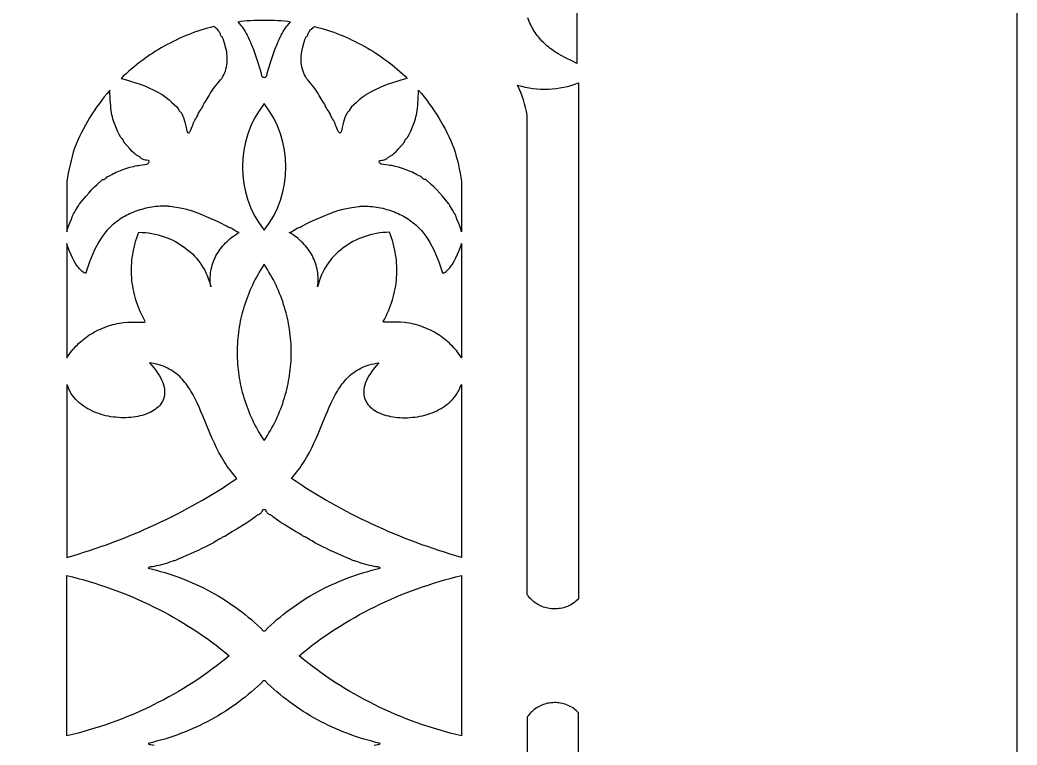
# Model space of a CAD drawing. Extents: x -580 to 993, y -400 to 388.
# Drawn here: x 421.4 to 580, y 117.4 to 232.7 of the extents above; entities that cross this region are included whole.
import ezdxf

# ---------------------------------------------------------------- set-up
doc = ezdxf.new("R2010")
doc.units = 0
doc.layers.add('LAYER_1', color=18, linetype='CONTINUOUS')

msp = doc.modelspace()

# ---------------------------------------------------------------- linework, layer by layer
at = {"layer": 'LAYER_1'}
for points in [[(-580, -387.5), (580, -387.5), (580, 387.5), (-580, 387.5)], [(437.5, 223.37), (437.7, 223.3), (437.94, 223.23), (438.5, 223.07), (439.17, 222.89), (439.85, 222.68), (440.55, 222.44), (441.25, 222.17), (441.93, 221.88), (442.59, 221.57), (443.23, 221.25), (443.82, 220.92), (444.01, 220.8), (444.22, 220.66), (444.66, 220.33), (445.13, 219.95), (445.59, 219.55), (446.01, 219.17), (446.35, 218.82), (446.48, 218.68), (446.57, 218.55), (446.64, 218.45), (446.65, 218.42), (446.66, 218.38), (446.67, 218.31), (446.71, 218.23), (446.77, 218.15), (446.85, 218.1), (446.91, 218.05), (446.98, 217.97), (447.06, 217.88), (447.13, 217.77), (447.2, 217.64), (447.27, 217.49), (447.41, 217.17), (447.54, 216.79), (447.66, 216.39), (447.75, 215.97), (447.83, 215.54), (447.88, 215.28), (447.95, 215.04), (447.99, 214.94), (448.03, 214.85), (448.07, 214.78), (448.11, 214.74), (448.17, 214.7), (448.22, 214.68), (448.27, 214.69), (448.32, 214.72), (448.37, 214.79), (448.43, 214.88), (448.58, 215.17), (448.8, 215.7), (448.89, 215.94), (448.95, 216.12), (449.01, 216.29), (449.11, 216.5), (449.24, 216.73), (449.37, 216.95), (449.5, 217.15), (449.6, 217.33), (449.68, 217.48), (449.69, 217.54), (449.7, 217.58), (449.71, 217.63), (449.73, 217.69), (449.82, 217.86), (449.95, 218.08), (450.12, 218.31), (450.28, 218.54), (450.41, 218.75), (450.5, 218.91), (450.52, 218.97), (450.53, 219.01), (450.54, 219.05), (450.57, 219.11), (450.67, 219.3), (450.83, 219.55), (451.01, 219.83), (451.2, 220.12), (451.36, 220.36), (451.46, 220.54), (451.49, 220.6), (451.5, 220.64), (451.51, 220.69), (451.55, 220.76), (451.67, 220.98), (451.86, 221.28), (452.1, 221.61), (452.36, 221.97), (452.63, 222.31), (452.89, 222.63), (453.13, 222.9), (453.32, 223.13), (453.51, 223.37), (453.67, 223.64), (453.83, 223.92), (453.96, 224.22), (454.08, 224.53), (454.17, 224.85), (454.25, 225.19), (454.32, 225.53), (454.36, 225.87), (454.39, 226.22), (454.39, 226.57), (454.38, 226.93), (454.34, 227.28), (454.29, 227.63), (454.21, 227.98), (453.95, 228.96), (453.85, 229.3), (453.77, 229.56), (453.69, 229.75), (453.62, 229.88), (453.56, 229.97), (453.48, 230.01), (453.45, 230.03), (453.41, 230.06), (453.35, 230.14), (453.31, 230.25), (453.3, 230.36), (453.29, 230.43), (453.25, 230.51), (453.2, 230.61), (453.14, 230.72), (453.06, 230.83), (452.97, 230.95), (452.86, 231.07), (452.76, 231.18), (452.46, 231.47), (452.35, 231.56), (452.25, 231.62), (451.73, 231.48), (451.22, 231.34), (450.7, 231.19), (450.2, 231.03), (449.69, 230.86), (449.19, 230.69), (448.69, 230.5), (448.19, 230.31), (447.7, 230.11), (447.21, 229.9), (446.72, 229.69), (446.24, 229.46), (445.76, 229.23), (445.29, 228.99), (444.81, 228.74), (444.35, 228.49), (443.88, 228.22), (443.43, 227.95), (442.97, 227.67), (442.52, 227.39), (442.08, 227.09), (441.63, 226.79), (441.2, 226.48), (440.77, 226.17), (440.34, 225.84), (439.92, 225.51), (439.5, 225.17), (439.09, 224.83), (438.68, 224.47), (438.28, 224.11), (437.89, 223.75)], [(460.25, 232.59), (459.69, 232.59), (459.14, 232.58), (458.6, 232.56), (458.07, 232.53), (457.56, 232.49), (457.05, 232.45), (456.55, 232.39), (456.05, 232.33), (456.16, 232.23), (456.29, 232.1), (456.56, 231.78), (456.74, 231.55), (456.91, 231.32), (457.08, 231.07), (457.25, 230.8), (457.41, 230.52), (457.57, 230.22), (457.73, 229.91), (457.89, 229.57), (458.05, 229.21), (458.21, 228.82), (458.54, 227.96), (458.89, 226.99), (459.26, 225.87), (459.8, 224.21), (459.8, 224), (459.81, 223.9), (459.85, 223.8), (459.9, 223.7), (459.96, 223.62), (459.99, 223.59), (460.04, 223.57), (460.12, 223.55), (460.25, 223.53), (460.39, 223.55), (460.47, 223.57), (460.52, 223.59), (460.54, 223.62), (460.61, 223.7), (460.66, 223.8), (460.7, 223.9), (460.71, 224), (460.71, 224.21), (461.25, 225.87), (461.62, 226.99), (461.96, 227.96), (462.3, 228.82), (462.46, 229.21), (462.62, 229.57), (462.78, 229.91), (462.94, 230.22), (463.1, 230.52), (463.26, 230.8), (463.43, 231.07), (463.6, 231.32), (463.77, 231.55), (463.95, 231.78), (464.22, 232.1), (464.35, 232.23), (464.46, 232.33), (463.96, 232.39), (463.46, 232.45), (462.95, 232.49), (462.44, 232.53), (461.91, 232.56), (461.37, 232.58), (460.82, 232.59)], [(483.01, 223.37), (482.81, 223.3), (482.57, 223.23), (482.01, 223.07), (481.34, 222.89), (480.65, 222.68), (479.96, 222.44), (479.26, 222.17), (478.58, 221.88), (477.91, 221.57), (477.28, 221.25), (476.68, 220.92), (476.5, 220.8), (476.29, 220.66), (475.85, 220.33), (475.38, 219.95), (474.92, 219.55), (474.5, 219.17), (474.16, 218.82), (474.03, 218.68), (473.93, 218.55), (473.87, 218.45), (473.86, 218.42), (473.85, 218.38), (473.84, 218.31), (473.8, 218.23), (473.74, 218.15), (473.66, 218.1), (473.6, 218.05), (473.52, 217.97), (473.45, 217.88), (473.38, 217.77), (473.31, 217.64), (473.24, 217.49), (473.1, 217.17), (472.97, 216.79), (472.85, 216.39), (472.76, 215.97), (472.68, 215.54), (472.63, 215.28), (472.56, 215.04), (472.52, 214.94), (472.48, 214.85), (472.44, 214.78), (472.4, 214.74), (472.34, 214.7), (472.29, 214.68), (472.24, 214.69), (472.19, 214.72), (472.13, 214.79), (472.08, 214.88), (471.93, 215.17), (471.71, 215.7), (471.62, 215.94), (471.56, 216.12), (471.5, 216.29), (471.39, 216.5), (471.27, 216.73), (471.13, 216.95), (471.01, 217.15), (470.9, 217.33), (470.83, 217.48), (470.81, 217.54), (470.81, 217.58), (470.8, 217.63), (470.78, 217.69), (470.69, 217.86), (470.55, 218.08), (470.39, 218.31), (470.23, 218.54), (470.1, 218.75), (470.01, 218.91), (469.99, 218.97), (469.98, 219.01), (469.97, 219.05), (469.94, 219.11), (469.84, 219.3), (469.68, 219.55), (469.49, 219.83), (469.31, 220.12), (469.15, 220.36), (469.05, 220.54), (469.02, 220.6), (469.01, 220.64), (469, 220.69), (468.96, 220.76), (468.84, 220.98), (468.65, 221.28), (468.41, 221.61), (468.15, 221.97), (467.88, 222.31), (467.62, 222.63), (467.38, 222.9), (467.18, 223.13), (467, 223.37), (466.83, 223.64), (466.68, 223.92), (466.55, 224.22), (466.43, 224.53), (466.33, 224.85), (466.25, 225.19), (466.19, 225.53), (466.15, 225.87), (466.12, 226.22), (466.12, 226.57), (466.13, 226.93), (466.17, 227.28), (466.22, 227.63), (466.3, 227.98), (466.55, 228.96), (466.65, 229.3), (466.74, 229.56), (466.82, 229.75), (466.89, 229.88), (466.95, 229.97), (467.02, 230.01), (467.06, 230.03), (467.1, 230.06), (467.16, 230.14), (467.2, 230.25), (467.21, 230.36), (467.22, 230.43), (467.25, 230.51), (467.3, 230.61), (467.37, 230.72), (467.45, 230.83), (467.54, 230.95), (467.64, 231.07), (467.75, 231.18), (468.05, 231.47), (468.16, 231.56), (468.26, 231.62), (468.78, 231.48), (469.29, 231.34), (469.8, 231.19), (470.31, 231.03), (470.82, 230.86), (471.32, 230.69), (471.82, 230.5), (472.32, 230.31), (472.81, 230.11), (473.3, 229.9), (473.79, 229.69), (474.27, 229.46), (474.75, 229.23), (475.22, 228.99), (475.69, 228.74), (476.16, 228.49), (476.62, 228.22), (477.08, 227.95), (477.54, 227.67), (477.99, 227.39), (478.43, 227.09), (478.87, 226.79), (479.31, 226.48), (479.74, 226.17), (480.17, 225.84), (480.59, 225.51), (481.01, 225.17), (481.42, 224.83), (481.82, 224.47), (482.23, 224.11), (482.62, 223.75)], [(510.25, 140.65), (510.07, 140.45), (509.88, 140.28), (509.68, 140.11), (509.48, 139.96), (509.27, 139.81), (509.05, 139.68), (508.82, 139.56), (508.6, 139.46), (508.36, 139.36), (508.12, 139.28), (507.88, 139.21), (507.64, 139.15), (507.39, 139.1), (507.14, 139.06), (506.89, 139.03), (506.64, 139.02), (506.39, 139.02), (506.14, 139.03), (505.89, 139.05), (505.64, 139.08), (505.39, 139.12), (505.15, 139.18), (504.9, 139.24), (504.67, 139.32), (504.43, 139.41), (504.2, 139.5), (503.98, 139.61), (503.76, 139.74), (503.55, 139.87), (503.35, 140.01), (503.15, 140.16), (502.96, 140.33), (502.8, 140.47), (502.66, 140.61), (502.52, 140.75), (502.4, 140.89), (502.22, 141.12), (502.15, 141.23), (502.1, 141.32), (502.1, 217.51), (501.98, 218.12), (501.84, 218.73), (501.68, 219.34), (501.5, 219.94), (501.3, 220.53), (501.07, 221.12), (500.83, 221.7), (500.57, 222.28), (501.17, 222.11), (501.77, 221.97), (502.38, 221.86), (502.99, 221.77), (503.6, 221.7), (504.21, 221.66), (504.83, 221.65), (505.45, 221.66), (506.06, 221.69), (506.67, 221.75), (507.28, 221.84), (507.89, 221.95), (508.49, 222.09), (509.09, 222.26), (509.67, 222.44), (510.25, 222.66)], [(428.86, 198.95), (428.99, 199.41), (429.15, 199.88), (429.35, 200.4), (429.59, 200.99), (429.73, 201.33), (429.77, 201.45), (429.78, 201.52), (429.82, 201.61), (429.93, 201.81), (430.08, 202.06), (430.27, 202.37), (430.61, 202.92), (430.71, 203.11), (430.75, 203.19), (430.76, 203.23), (430.78, 203.28), (430.83, 203.35), (430.92, 203.47), (431.92, 204.66), (432.34, 205.13), (432.81, 205.64), (433.28, 206.11), (433.69, 206.49), (434.56, 207.27), (434.71, 207.27), (434.79, 207.28), (434.87, 207.33), (434.96, 207.4), (435.05, 207.48), (435.15, 207.58), (435.3, 207.69), (435.47, 207.8), (435.65, 207.89), (436.01, 208.07), (436.28, 208.22), (436.46, 208.32), (436.66, 208.43), (436.88, 208.53), (437.13, 208.64), (437.68, 208.85), (438.27, 209.05), (438.87, 209.23), (439.47, 209.38), (439.75, 209.45), (440.02, 209.5), (440.27, 209.54), (440.5, 209.57), (440.9, 209.61), (441.26, 209.67), (441.54, 209.72), (441.64, 209.75), (441.71, 209.78), (441.81, 209.84), (441.88, 209.92), (441.92, 210.01), (441.95, 210.1), (441.95, 210.18), (441.94, 210.22), (441.92, 210.25), (441.9, 210.28), (441.86, 210.3), (441.83, 210.31), (441.78, 210.32), (441.56, 210.34), (441.36, 210.37), (441.19, 210.41), (441.03, 210.45), (440.89, 210.51), (440.78, 210.57), (440.69, 210.64), (440.62, 210.72), (440.52, 210.82), (440.4, 210.92), (440.26, 211), (440.13, 211.05), (440.04, 211.09), (439.93, 211.16), (439.79, 211.27), (439.63, 211.4), (439.28, 211.74), (438.9, 212.14), (437.98, 213.15), (437.88, 213.46), (437.84, 213.58), (437.78, 213.68), (437.71, 213.74), (437.68, 213.76), (437.66, 213.77), (437.63, 213.77), (437.61, 213.79), (437.55, 213.85), (437.47, 213.95), (437.39, 214.09), (437.19, 214.45), (436.98, 214.89), (436.76, 215.39), (436.54, 215.93), (436.35, 216.45), (436.2, 216.95), (436.12, 217.26), (436.04, 217.58), (435.98, 217.91), (435.92, 218.27), (435.88, 218.64), (435.84, 219.03), (435.8, 219.45), (435.78, 219.89), (435.7, 221.47), (435.26, 220.95), (434.82, 220.42), (434.41, 219.89), (434, 219.34), (433.6, 218.79), (433.22, 218.23), (432.85, 217.67), (432.49, 217.1), (432.15, 216.52), (431.81, 215.93), (431.49, 215.34), (431.19, 214.74), (430.89, 214.14), (430.61, 213.53), (430.34, 212.91), (430.08, 212.29), (429.88, 211.63), (429.7, 210.96), (429.53, 210.3), (429.37, 209.64), (429.22, 208.97), (429.09, 208.3), (428.97, 207.64), (428.86, 206.96)], [(491.65, 198.95), (491.52, 199.41), (491.36, 199.88), (491.16, 200.4), (490.91, 200.99), (490.78, 201.33), (490.74, 201.45), (490.73, 201.52), (490.69, 201.61), (490.58, 201.81), (490.43, 202.06), (490.24, 202.37), (489.9, 202.92), (489.8, 203.11), (489.76, 203.19), (489.75, 203.23), (489.73, 203.28), (489.68, 203.35), (489.59, 203.47), (488.59, 204.66), (488.17, 205.13), (487.69, 205.64), (487.23, 206.11), (486.82, 206.49), (485.95, 207.27), (485.8, 207.27), (485.72, 207.28), (485.64, 207.33), (485.54, 207.4), (485.46, 207.48), (485.36, 207.58), (485.21, 207.69), (485.04, 207.8), (484.86, 207.89), (484.5, 208.07), (484.22, 208.22), (484.05, 208.32), (483.85, 208.43), (483.62, 208.53), (483.38, 208.64), (482.83, 208.85), (482.24, 209.05), (481.64, 209.23), (481.04, 209.38), (480.76, 209.45), (480.49, 209.5), (480.24, 209.54), (480.01, 209.57), (479.61, 209.61), (479.25, 209.67), (478.97, 209.72), (478.86, 209.75), (478.8, 209.78), (478.7, 209.84), (478.63, 209.92), (478.58, 210.01), (478.56, 210.1), (478.56, 210.18), (478.57, 210.22), (478.59, 210.25), (478.61, 210.28), (478.64, 210.3), (478.68, 210.31), (478.73, 210.32), (478.95, 210.34), (479.14, 210.37), (479.32, 210.41), (479.48, 210.45), (479.62, 210.51), (479.73, 210.57), (479.82, 210.64), (479.89, 210.72), (479.99, 210.82), (480.11, 210.92), (480.25, 211), (480.38, 211.05), (480.47, 211.09), (480.58, 211.16), (480.72, 211.27), (480.87, 211.4), (481.23, 211.74), (481.61, 212.14), (482.53, 213.15), (482.62, 213.46), (482.67, 213.58), (482.73, 213.68), (482.79, 213.74), (482.82, 213.76), (482.85, 213.77), (482.88, 213.77), (482.9, 213.79), (482.96, 213.85), (483.04, 213.95), (483.12, 214.09), (483.32, 214.45), (483.53, 214.89), (483.75, 215.39), (483.96, 215.93), (484.16, 216.45), (484.31, 216.95), (484.39, 217.26), (484.46, 217.58), (484.53, 217.91), (484.58, 218.27), (484.63, 218.64), (484.67, 219.03), (484.71, 219.45), (484.73, 219.89), (484.81, 221.47), (485.25, 220.95), (485.68, 220.42), (486.1, 219.89), (486.51, 219.34), (486.9, 218.79), (487.29, 218.23), (487.66, 217.67), (488.02, 217.1), (488.36, 216.52), (488.69, 215.93), (489.02, 215.34), (489.32, 214.74), (489.62, 214.14), (489.9, 213.53), (490.17, 212.91), (490.43, 212.29), (490.63, 211.63), (490.81, 210.96), (490.98, 210.3), (491.14, 209.64), (491.29, 208.97), (491.42, 208.3), (491.54, 207.64), (491.65, 206.96)], [(428.86, 178.92), (429.04, 179.21), (429.23, 179.49), (429.43, 179.76), (429.64, 180.03), (429.85, 180.29), (430.08, 180.54), (430.31, 180.79), (430.54, 181.03), (430.79, 181.26), (431.04, 181.49), (431.3, 181.71), (431.56, 181.92), (431.83, 182.13), (432.11, 182.33), (432.39, 182.52), (432.68, 182.71), (432.98, 182.88), (433.28, 183.05), (433.58, 183.22), (433.89, 183.37), (434.21, 183.52), (434.53, 183.65), (434.85, 183.78), (435.18, 183.91), (435.51, 184.02), (435.84, 184.13), (436.18, 184.22), (436.52, 184.31), (436.87, 184.39), (437.22, 184.46), (437.57, 184.52), (437.93, 184.58), (438.58, 184.6), (439.34, 184.62), (441.28, 184.63), (441.32, 184.72), (441.09, 185.13), (440.88, 185.55), (440.67, 185.98), (440.48, 186.4), (440.31, 186.83), (440.14, 187.27), (439.99, 187.7), (439.85, 188.14), (439.72, 188.58), (439.61, 189.03), (439.51, 189.47), (439.42, 189.92), (439.34, 190.37), (439.28, 190.82), (439.23, 191.27), (439.19, 191.73), (439.16, 192.18), (439.15, 192.63), (439.15, 193.09), (439.16, 193.54), (439.19, 194), (439.23, 194.45), (439.28, 194.9), (439.35, 195.35), (439.42, 195.81), (439.51, 196.26), (439.62, 196.7), (439.73, 197.15), (439.86, 197.6), (440, 198.04), (440.16, 198.48), (440.33, 198.92), (440.85, 198.89), (441.37, 198.85), (441.88, 198.79), (442.39, 198.71), (442.89, 198.61), (443.38, 198.49), (443.86, 198.35), (444.33, 198.2), (444.8, 198.03), (445.25, 197.84), (445.7, 197.63), (446.13, 197.41), (446.56, 197.17), (446.97, 196.92), (447.37, 196.65), (447.75, 196.37), (448.12, 196.08), (448.48, 195.77), (448.83, 195.45), (449.16, 195.11), (449.47, 194.76), (449.77, 194.4), (450.05, 194.03), (450.31, 193.65), (450.56, 193.25), (450.79, 192.85), (451, 192.43), (451.19, 192.01), (451.36, 191.57), (451.51, 191.13), (451.64, 190.68), (451.75, 190.22), (451.71, 190.54), (451.68, 190.86), (451.67, 191.18), (451.66, 191.5), (451.67, 191.81), (451.7, 192.13), (451.73, 192.44), (451.78, 192.75), (451.84, 193.06), (451.91, 193.37), (452, 193.67), (452.09, 193.97), (452.2, 194.27), (452.32, 194.56), (452.45, 194.85), (452.59, 195.13), (452.74, 195.41), (452.91, 195.69), (453.08, 195.95), (453.27, 196.22), (453.46, 196.48), (453.67, 196.73), (453.88, 196.97), (454.11, 197.21), (454.35, 197.45), (454.59, 197.67), (454.85, 197.89), (455.11, 198.1), (455.39, 198.3), (455.67, 198.49), (455.96, 198.68), (456.27, 198.86), (456.18, 198.87), (456.09, 198.9), (455.91, 198.97), (455.74, 199.07), (455.57, 199.18), (455.31, 199.34), (455.09, 199.48), (454.91, 199.58), (454.85, 199.6), (454.81, 199.61), (454.7, 199.64), (454.51, 199.73), (454.25, 199.86), (453.96, 200.02), (453.56, 200.23), (453.04, 200.49), (452.44, 200.77), (451.84, 201.03), (449.84, 201.89), (449.13, 202.16), (448.83, 202.26), (448.54, 202.35), (448.25, 202.43), (447.93, 202.5), (447.14, 202.67), (446.3, 202.82), (445.91, 202.88), (445.62, 202.92), (445.21, 202.98), (445.07, 203.01), (445, 203.04), (444.97, 203.05), (444.88, 203.05), (444.6, 203.06), (444.19, 203.05), (443.71, 203.03), (443.38, 203.01), (443.04, 202.98), (442.71, 202.94), (442.38, 202.89), (442.05, 202.84), (441.73, 202.78), (441.41, 202.71), (441.09, 202.63), (440.78, 202.54), (440.46, 202.45), (440.16, 202.35), (439.85, 202.24), (439.55, 202.13), (439.26, 202.01), (438.96, 201.88), (438.68, 201.74), (438.39, 201.6), (438.12, 201.45), (437.84, 201.29), (437.58, 201.13), (437.31, 200.96), (437.06, 200.79), (436.81, 200.6), (436.56, 200.42), (436.32, 200.22), (436.09, 200.02), (435.87, 199.81), (435.65, 199.6), (435.44, 199.38), (435.23, 199.16), (435.04, 198.93), (434.85, 198.69), (434.54, 198.27), (434.22, 197.79), (433.9, 197.26), (433.59, 196.69), (433.29, 196.09), (433, 195.47), (432.73, 194.84), (432.48, 194.22), (431.96, 192.63), (431.94, 192.57), (431.92, 192.51), (431.89, 192.47), (431.86, 192.44), (431.81, 192.42), (431.76, 192.42), (431.69, 192.43), (431.63, 192.46), (431.55, 192.49), (431.47, 192.54), (431.29, 192.67), (431.1, 192.85), (430.89, 193.07), (430.75, 193.23), (430.61, 193.42), (430.46, 193.62), (430.32, 193.84), (430.03, 194.33), (429.75, 194.86), (429.49, 195.42), (429.24, 195.99), (429.03, 196.56), (428.94, 196.84), (428.86, 197.11)], [(491.65, 178.92), (491.47, 179.21), (491.28, 179.49), (491.08, 179.76), (490.87, 180.03), (490.65, 180.29), (490.43, 180.54), (490.2, 180.79), (489.96, 181.03), (489.72, 181.26), (489.47, 181.49), (489.21, 181.71), (488.95, 181.92), (488.67, 182.13), (488.4, 182.33), (488.11, 182.52), (487.83, 182.71), (487.53, 182.88), (487.23, 183.05), (486.93, 183.22), (486.62, 183.37), (486.3, 183.52), (485.98, 183.65), (485.66, 183.78), (485.33, 183.91), (485, 184.02), (484.67, 184.13), (484.33, 184.22), (483.98, 184.31), (483.64, 184.39), (483.29, 184.46), (482.94, 184.52), (482.58, 184.58), (481.92, 184.6), (481.17, 184.62), (479.23, 184.63), (479.19, 184.72), (479.42, 185.13), (479.63, 185.55), (479.83, 185.98), (480.02, 186.4), (480.2, 186.83), (480.37, 187.27), (480.52, 187.7), (480.66, 188.14), (480.79, 188.58), (480.9, 189.03), (481, 189.47), (481.09, 189.92), (481.17, 190.37), (481.23, 190.82), (481.28, 191.27), (481.32, 191.73), (481.34, 192.18), (481.36, 192.63), (481.36, 193.09), (481.34, 193.54), (481.32, 194), (481.28, 194.45), (481.23, 194.9), (481.16, 195.35), (481.09, 195.81), (481, 196.26), (480.89, 196.7), (480.78, 197.15), (480.65, 197.6), (480.51, 198.04), (480.35, 198.48), (480.18, 198.92), (479.66, 198.89), (479.14, 198.85), (478.63, 198.79), (478.12, 198.71), (477.62, 198.61), (477.13, 198.49), (476.65, 198.35), (476.18, 198.2), (475.71, 198.03), (475.25, 197.84), (474.81, 197.63), (474.38, 197.41), (473.95, 197.17), (473.54, 196.92), (473.14, 196.65), (472.76, 196.37), (472.38, 196.08), (472.03, 195.77), (471.68, 195.45), (471.35, 195.11), (471.04, 194.76), (470.74, 194.4), (470.46, 194.03), (470.2, 193.65), (469.95, 193.25), (469.72, 192.85), (469.51, 192.43), (469.32, 192.01), (469.15, 191.57), (469, 191.13), (468.87, 190.68), (468.76, 190.22), (468.8, 190.54), (468.83, 190.86), (468.84, 191.18), (468.84, 191.5), (468.83, 191.81), (468.81, 192.13), (468.78, 192.44), (468.73, 192.75), (468.67, 193.06), (468.6, 193.37), (468.51, 193.67), (468.42, 193.97), (468.31, 194.27), (468.19, 194.56), (468.06, 194.85), (467.92, 195.13), (467.76, 195.41), (467.6, 195.69), (467.43, 195.95), (467.24, 196.22), (467.05, 196.48), (466.84, 196.73), (466.62, 196.97), (466.4, 197.21), (466.16, 197.45), (465.92, 197.67), (465.66, 197.89), (465.4, 198.1), (465.12, 198.3), (464.84, 198.49), (464.54, 198.68), (464.24, 198.86), (464.33, 198.87), (464.42, 198.9), (464.6, 198.97), (464.77, 199.07), (464.94, 199.18), (465.19, 199.34), (465.42, 199.48), (465.6, 199.58), (465.66, 199.6), (465.7, 199.61), (465.8, 199.64), (466, 199.73), (466.26, 199.86), (466.55, 200.02), (466.94, 200.23), (467.47, 200.49), (468.07, 200.77), (468.66, 201.03), (470.67, 201.89), (471.38, 202.16), (471.68, 202.26), (471.96, 202.35), (472.26, 202.43), (472.57, 202.5), (473.37, 202.67), (474.21, 202.82), (474.6, 202.88), (474.89, 202.92), (475.3, 202.98), (475.44, 203.01), (475.5, 203.04), (475.54, 203.05), (475.63, 203.05), (475.91, 203.06), (476.31, 203.05), (476.8, 203.03), (477.13, 203.01), (477.47, 202.98), (477.8, 202.94), (478.13, 202.89), (478.45, 202.84), (478.78, 202.78), (479.1, 202.71), (479.42, 202.63), (479.73, 202.54), (480.04, 202.45), (480.35, 202.35), (480.66, 202.24), (480.96, 202.13), (481.25, 202.01), (481.54, 201.88), (481.83, 201.74), (482.11, 201.6), (482.39, 201.45), (482.67, 201.29), (482.93, 201.13), (483.19, 200.96), (483.45, 200.79), (483.7, 200.6), (483.95, 200.42), (484.18, 200.22), (484.42, 200.02), (484.64, 199.81), (484.86, 199.6), (485.07, 199.38), (485.27, 199.16), (485.47, 198.93), (485.66, 198.69), (485.97, 198.27), (486.29, 197.79), (486.6, 197.26), (486.92, 196.69), (487.22, 196.09), (487.51, 195.47), (487.78, 194.84), (488.03, 194.22), (488.55, 192.63), (488.56, 192.57), (488.58, 192.51), (488.61, 192.47), (488.65, 192.44), (488.7, 192.42), (488.75, 192.42), (488.81, 192.43), (488.88, 192.46), (488.96, 192.49), (489.04, 192.54), (489.21, 192.67), (489.41, 192.85), (489.62, 193.07), (489.76, 193.23), (489.9, 193.42), (490.05, 193.62), (490.19, 193.84), (490.48, 194.33), (490.76, 194.86), (491.02, 195.42), (491.26, 195.99), (491.48, 196.56), (491.57, 196.84), (491.65, 197.11)], [(460.25, 165.77), (460.52, 166.17), (460.78, 166.58), (461.02, 166.99), (461.26, 167.41), (461.49, 167.83), (461.72, 168.25), (461.93, 168.67), (462.14, 169.1), (462.34, 169.52), (462.53, 169.95), (462.71, 170.39), (462.88, 170.82), (463.04, 171.26), (463.2, 171.7), (463.35, 172.14), (463.48, 172.58), (463.61, 173.02), (463.74, 173.46), (463.85, 173.91), (463.96, 174.36), (464.05, 174.81), (464.14, 175.26), (464.22, 175.71), (464.29, 176.16), (464.35, 176.61), (464.41, 177.06), (464.46, 177.52), (464.49, 177.97), (464.52, 178.42), (464.54, 178.88), (464.56, 179.33), (464.56, 179.79), (464.56, 180.24), (464.54, 180.7), (464.52, 181.15), (464.49, 181.61), (464.46, 182.06), (464.41, 182.51), (464.35, 182.96), (464.29, 183.42), (464.22, 183.87), (464.14, 184.32), (464.05, 184.77), (463.96, 185.22), (463.85, 185.66), (463.74, 186.11), (463.61, 186.55), (463.48, 187), (463.35, 187.44), (463.2, 187.88), (463.04, 188.32), (462.88, 188.75), (462.71, 189.19), (462.53, 189.62), (462.34, 190.05), (462.14, 190.48), (461.93, 190.9), (461.72, 191.33), (461.49, 191.75), (461.26, 192.16), (461.02, 192.58), (460.78, 192.99), (460.52, 193.4), (460.25, 193.81), (459.99, 193.4), (459.73, 192.99), (459.48, 192.58), (459.24, 192.16), (459.01, 191.75), (458.79, 191.33), (458.58, 190.9), (458.37, 190.48), (458.17, 190.05), (457.98, 189.62), (457.8, 189.19), (457.63, 188.75), (457.47, 188.32), (457.31, 187.88), (457.16, 187.44), (457.02, 187), (456.89, 186.55), (456.77, 186.11), (456.66, 185.66), (456.55, 185.22), (456.46, 184.77), (456.37, 184.32), (456.29, 183.87), (456.22, 183.42), (456.15, 182.96), (456.1, 182.51), (456.05, 182.06), (456.01, 181.61), (455.99, 181.15), (455.96, 180.7), (455.95, 180.24), (455.95, 179.79), (455.95, 179.33), (455.96, 178.88), (455.99, 178.42), (456.01, 177.97), (456.05, 177.52), (456.1, 177.06), (456.15, 176.61), (456.22, 176.16), (456.29, 175.71), (456.37, 175.26), (456.46, 174.81), (456.55, 174.36), (456.66, 173.91), (456.77, 173.46), (456.89, 173.02), (457.02, 172.58), (457.16, 172.14), (457.31, 171.7), (457.47, 171.26), (457.63, 170.82), (457.8, 170.39), (457.98, 169.95), (458.17, 169.52), (458.37, 169.1), (458.58, 168.67), (458.79, 168.25), (459.01, 167.83), (459.24, 167.41), (459.48, 166.99), (459.73, 166.58), (459.99, 166.17)], [(428.86, 147.2), (429.77, 147.47), (430.68, 147.74), (431.59, 148.02), (432.49, 148.31), (433.39, 148.61), (434.28, 148.92), (435.17, 149.23), (436.06, 149.56), (436.94, 149.89), (437.82, 150.23), (438.69, 150.58), (439.56, 150.94), (440.43, 151.3), (441.29, 151.68), (442.14, 152.06), (442.99, 152.45), (443.84, 152.85), (444.68, 153.25), (445.52, 153.67), (446.35, 154.09), (447.18, 154.52), (448, 154.96), (448.82, 155.4), (449.63, 155.86), (450.44, 156.32), (451.24, 156.79), (452.04, 157.26), (452.83, 157.75), (453.61, 158.24), (454.39, 158.74), (455.16, 159.25), (455.93, 159.77), (455.64, 160.09), (455.36, 160.41), (455.09, 160.75), (454.83, 161.08), (454.58, 161.42), (454.34, 161.77), (454.11, 162.12), (453.89, 162.47), (453.67, 162.82), (453.46, 163.18), (453.06, 163.9), (452.69, 164.63), (452.33, 165.36), (452, 166.1), (451.68, 166.83), (451.07, 168.29), (450.49, 169.72), (450.19, 170.42), (449.9, 171.11), (449.59, 171.78), (449.28, 172.42), (448.95, 173.05), (448.61, 173.65), (448.43, 173.95), (448.24, 174.23), (448.05, 174.51), (447.85, 174.78), (447.65, 175.04), (447.44, 175.29), (447.22, 175.54), (446.99, 175.77), (446.76, 176), (446.52, 176.22), (446.27, 176.43), (446.01, 176.63), (445.74, 176.82), (445.45, 176.99), (445.16, 177.16), (444.86, 177.32), (444.55, 177.46), (444.22, 177.59), (443.88, 177.71), (443.53, 177.82), (443.17, 177.92), (442.79, 178), (442.4, 178.07), (442, 178.12), (442.39, 177.7), (442.74, 177.28), (443.06, 176.87), (443.34, 176.47), (443.58, 176.09), (443.8, 175.71), (443.98, 175.34), (444.13, 174.99), (444.24, 174.64), (444.33, 174.3), (444.39, 173.98), (444.42, 173.66), (444.42, 173.36), (444.4, 173.07), (444.35, 172.78), (444.28, 172.51), (444.18, 172.25), (444.06, 172), (443.92, 171.76), (443.76, 171.54), (443.58, 171.32), (443.37, 171.11), (443.15, 170.92), (442.92, 170.74), (442.66, 170.57), (442.39, 170.41), (442.11, 170.26), (441.81, 170.12), (441.5, 170), (441.18, 169.89), (440.84, 169.78), (440.5, 169.7), (440.14, 169.62), (439.78, 169.55), (439.41, 169.5), (439.03, 169.46), (438.65, 169.43), (438.26, 169.42), (437.87, 169.41), (437.48, 169.42), (437.08, 169.44), (436.68, 169.48), (436.28, 169.52), (435.88, 169.58), (435.49, 169.66), (435.09, 169.74), (434.7, 169.84), (434.31, 169.95), (433.93, 170.07), (433.55, 170.21), (433.18, 170.36), (432.82, 170.53), (432.46, 170.7), (432.12, 170.89), (431.78, 171.1), (431.46, 171.32), (431.15, 171.55), (430.85, 171.79), (430.57, 172.05), (430.3, 172.32), (430.04, 172.61), (429.8, 172.91), (429.58, 173.23), (429.38, 173.56), (429.2, 173.93), (429.13, 174.12), (429.07, 174.28), (429.01, 174.42), (428.96, 174.55), (428.91, 174.65), (428.86, 174.72)], [(491.65, 147.2), (490.74, 147.47), (489.83, 147.74), (488.92, 148.02), (488.02, 148.31), (487.12, 148.61), (486.23, 148.92), (485.34, 149.23), (484.45, 149.56), (483.57, 149.89), (482.69, 150.23), (481.82, 150.58), (480.95, 150.94), (480.08, 151.3), (479.22, 151.68), (478.37, 152.06), (477.51, 152.45), (476.67, 152.85), (475.83, 153.25), (474.99, 153.67), (474.16, 154.09), (473.33, 154.52), (472.51, 154.96), (471.69, 155.4), (470.88, 155.86), (470.07, 156.32), (469.27, 156.79), (468.47, 157.26), (467.68, 157.75), (466.9, 158.24), (466.12, 158.74), (465.34, 159.25), (464.58, 159.77), (464.87, 160.09), (465.14, 160.41), (465.41, 160.75), (465.67, 161.08), (465.92, 161.42), (466.16, 161.77), (466.4, 162.12), (466.62, 162.47), (466.84, 162.82), (467.05, 163.18), (467.45, 163.9), (467.82, 164.63), (468.17, 165.36), (468.51, 166.1), (468.83, 166.83), (469.44, 168.29), (470.02, 169.72), (470.31, 170.42), (470.61, 171.11), (470.92, 171.78), (471.23, 172.42), (471.56, 173.05), (471.9, 173.65), (472.08, 173.95), (472.27, 174.23), (472.46, 174.51), (472.66, 174.78), (472.86, 175.04), (473.07, 175.29), (473.29, 175.54), (473.51, 175.77), (473.75, 176), (473.99, 176.22), (474.24, 176.43), (474.5, 176.63), (474.77, 176.82), (475.05, 176.99), (475.35, 177.16), (475.65, 177.32), (475.96, 177.46), (476.29, 177.59), (476.62, 177.71), (476.97, 177.82), (477.34, 177.92), (477.71, 178), (478.1, 178.07), (478.51, 178.12), (478.12, 177.7), (477.77, 177.28), (477.45, 176.87), (477.17, 176.47), (476.92, 176.09), (476.71, 175.71), (476.53, 175.34), (476.38, 174.99), (476.27, 174.64), (476.18, 174.3), (476.12, 173.98), (476.09, 173.66), (476.08, 173.36), (476.11, 173.07), (476.16, 172.78), (476.23, 172.51), (476.33, 172.25), (476.45, 172), (476.59, 171.76), (476.75, 171.54), (476.93, 171.32), (477.13, 171.11), (477.35, 170.92), (477.59, 170.74), (477.85, 170.57), (478.12, 170.41), (478.4, 170.26), (478.7, 170.12), (479.01, 170), (479.33, 169.89), (479.67, 169.78), (480.01, 169.7), (480.37, 169.62), (480.73, 169.55), (481.1, 169.5), (481.48, 169.46), (481.86, 169.43), (482.25, 169.42), (482.64, 169.41), (483.03, 169.42), (483.43, 169.44), (483.83, 169.48), (484.23, 169.52), (484.63, 169.58), (485.02, 169.66), (485.42, 169.74), (485.81, 169.84), (486.2, 169.95), (486.58, 170.07), (486.96, 170.21), (487.33, 170.36), (487.69, 170.53), (488.04, 170.7), (488.39, 170.89), (488.72, 171.1), (489.05, 171.32), (489.36, 171.55), (489.66, 171.79), (489.94, 172.05), (490.21, 172.32), (490.47, 172.61), (490.7, 172.91), (490.92, 173.23), (491.13, 173.56), (491.31, 173.93), (491.38, 174.12), (491.44, 174.28), (491.49, 174.42), (491.55, 174.55), (491.6, 174.65), (491.65, 174.72)], [(460.25, 135.54), (460.38, 135.55), (460.4, 135.55), (460.86, 136), (461.33, 136.45), (461.8, 136.88), (462.29, 137.31), (462.78, 137.73), (463.29, 138.14), (463.8, 138.54), (464.32, 138.93), (464.84, 139.31), (465.37, 139.69), (465.91, 140.05), (466.46, 140.41), (467.02, 140.76), (467.58, 141.09), (468.15, 141.42), (468.72, 141.74), (469.3, 142.05), (469.89, 142.35), (470.48, 142.64), (471.08, 142.92), (471.69, 143.19), (472.3, 143.45), (472.92, 143.7), (473.54, 143.94), (474.17, 144.17), (474.8, 144.39), (475.43, 144.6), (476.08, 144.8), (476.72, 144.99), (477.38, 145.17), (478.03, 145.34), (478.69, 145.49), (478.68, 145.53), (478.65, 145.56), (478.6, 145.6), (478.53, 145.63), (478.44, 145.66), (478.33, 145.69), (478.03, 145.73), (477.74, 145.78), (477.39, 145.85), (477, 145.93), (476.59, 146.03), (476.19, 146.15), (475.8, 146.26), (475.44, 146.38), (475.14, 146.49), (474.8, 146.61), (474.67, 146.65), (474.59, 146.67), (474.5, 146.68), (474.35, 146.74), (474.14, 146.81), (473.92, 146.91), (471.98, 147.76), (471.38, 148.03), (470.74, 148.33), (470.16, 148.6), (469.7, 148.83), (468.32, 149.55), (468.09, 149.67), (467.82, 149.83), (467.54, 149.99), (467.29, 150.15), (467.07, 150.29), (466.86, 150.4), (466.7, 150.48), (466.65, 150.5), (466.61, 150.51), (466.54, 150.53), (466.44, 150.57), (466.33, 150.64), (466.22, 150.72), (465.96, 150.9), (465.83, 150.99), (465.71, 151.06), (465.26, 151.32), (464.57, 151.75), (463.87, 152.18), (463.45, 152.43), (463.25, 152.55), (462.98, 152.72), (462.36, 153.15), (461.79, 153.57), (461.6, 153.73), (461.5, 153.83), (461.44, 153.89), (461.37, 153.94), (461.29, 153.97), (461.22, 153.98), (461.14, 154), (461.04, 154.05), (460.94, 154.12), (460.83, 154.21), (460.74, 154.31), (460.66, 154.42), (460.59, 154.53), (460.55, 154.64), (460.53, 154.7), (460.51, 154.72), (460.48, 154.74), (460.45, 154.75), (460.4, 154.75), (460.25, 154.75), (460.11, 154.75), (460.06, 154.75), (460.03, 154.74), (460, 154.72), (459.98, 154.7), (459.96, 154.64), (459.92, 154.53), (459.85, 154.42), (459.77, 154.31), (459.67, 154.21), (459.57, 154.12), (459.47, 154.05), (459.37, 154), (459.33, 153.99), (459.29, 153.98), (459.22, 153.97), (459.14, 153.94), (459.07, 153.89), (459.01, 153.83), (458.91, 153.73), (458.71, 153.57), (458.15, 153.15), (457.52, 152.72), (457.26, 152.55), (457.06, 152.43), (456.63, 152.18), (455.94, 151.75), (455.24, 151.32), (454.8, 151.06), (454.55, 150.9), (454.29, 150.72), (454.18, 150.64), (454.07, 150.57), (453.97, 150.53), (453.9, 150.51), (453.81, 150.48), (453.65, 150.4), (453.44, 150.29), (453.22, 150.15), (452.69, 149.83), (452.42, 149.67), (452.19, 149.55), (450.81, 148.83), (450.35, 148.6), (449.77, 148.33), (449.13, 148.03), (448.52, 147.76), (446.59, 146.91), (446.16, 146.74), (446.01, 146.68), (445.92, 146.67), (445.84, 146.65), (445.71, 146.61), (445.36, 146.49), (445.07, 146.38), (444.71, 146.26), (444.32, 146.15), (443.92, 146.03), (443.51, 145.93), (443.12, 145.85), (442.77, 145.78), (442.47, 145.73), (442.18, 145.69), (442.07, 145.66), (441.98, 145.63), (441.91, 145.6), (441.86, 145.56), (441.83, 145.53), (441.82, 145.49), (442.48, 145.34), (443.13, 145.17), (443.78, 144.99), (444.43, 144.8), (445.07, 144.6), (445.71, 144.39), (446.34, 144.17), (446.97, 143.94), (447.59, 143.7), (448.21, 143.45), (448.82, 143.19), (449.43, 142.92), (450.03, 142.64), (450.62, 142.35), (451.21, 142.05), (451.79, 141.74), (452.36, 141.42), (452.93, 141.09), (453.49, 140.76), (454.05, 140.41), (454.59, 140.05), (455.13, 139.69), (455.67, 139.31), (456.19, 138.93), (456.71, 138.54), (457.22, 138.14), (457.72, 137.73), (458.22, 137.31), (458.7, 136.88), (459.18, 136.45), (459.65, 136), (460.11, 135.55), (460.13, 135.55)], [(428.86, 131.57), (428.86, 144.32), (429.76, 144.1), (430.66, 143.87), (431.55, 143.62), (432.44, 143.37), (433.32, 143.1), (434.2, 142.82), (435.07, 142.52), (435.94, 142.22), (436.8, 141.9), (437.66, 141.58), (438.51, 141.24), (439.35, 140.89), (440.19, 140.52), (441.02, 140.15), (441.84, 139.77), (442.66, 139.37), (443.47, 138.96), (444.27, 138.54), (445.07, 138.11), (445.86, 137.67), (446.64, 137.22), (447.42, 136.76), (448.18, 136.29), (448.94, 135.81), (449.69, 135.31), (450.43, 134.81), (451.17, 134.29), (451.89, 133.77), (452.61, 133.23), (453.32, 132.69), (454.02, 132.13), (454.71, 131.57), (454.02, 131), (453.32, 130.45), (452.61, 129.9), (451.89, 129.37), (451.17, 128.84), (450.43, 128.33), (449.69, 127.82), (448.94, 127.33), (448.18, 126.85), (447.42, 126.37), (446.64, 125.91), (445.86, 125.46), (445.07, 125.02), (444.27, 124.59), (443.47, 124.17), (442.66, 123.77), (441.84, 123.37), (441.02, 122.99), (440.19, 122.61), (439.35, 122.25), (438.51, 121.9), (437.66, 121.56), (436.8, 121.23), (435.94, 120.92), (435.07, 120.61), (434.2, 120.32), (433.32, 120.04), (432.44, 119.77), (431.55, 119.51), (430.66, 119.27), (429.76, 119.04), (428.86, 118.82)], [(465.8, 131.57), (466.49, 132.13), (467.19, 132.69), (467.9, 133.23), (468.61, 133.77), (469.34, 134.29), (470.07, 134.81), (470.82, 135.31), (471.57, 135.81), (472.33, 136.29), (473.09, 136.76), (473.87, 137.22), (474.65, 137.67), (475.44, 138.11), (476.24, 138.54), (477.04, 138.96), (477.85, 139.37), (478.67, 139.77), (479.49, 140.15), (480.32, 140.52), (481.16, 140.89), (482, 141.24), (482.85, 141.58), (483.71, 141.9), (484.57, 142.22), (485.44, 142.52), (486.31, 142.82), (487.19, 143.1), (488.07, 143.37), (488.96, 143.62), (489.85, 143.87), (490.75, 144.1), (491.65, 144.32), (491.65, 131.57), (491.65, 118.82), (490.75, 119.04), (489.85, 119.27), (488.96, 119.51), (488.07, 119.77), (487.19, 120.04), (486.31, 120.32), (485.44, 120.61), (484.57, 120.92), (483.71, 121.23), (482.85, 121.56), (482, 121.9), (481.16, 122.25), (480.32, 122.61), (479.49, 122.99), (478.67, 123.37), (477.85, 123.77), (477.04, 124.17), (476.24, 124.59), (475.44, 125.02), (474.65, 125.46), (473.87, 125.91), (473.09, 126.37), (472.33, 126.85), (471.57, 127.33), (470.82, 127.82), (470.07, 128.33), (469.34, 128.84), (468.61, 129.37), (467.9, 129.9), (467.19, 130.45), (466.49, 131)]]:
    msp.add_lwpolyline(points, close=True, dxfattribs=at)
for points in [[(510, 263.79), (510, 225.75), (509.88, 225.8), (509.28, 226.11), (508.2, 226.64), (507.6, 226.95), (507.03, 227.27), (506.5, 227.6), (505.99, 227.96), (505.75, 228.14), (505.51, 228.32), (505.28, 228.51), (505.06, 228.71), (504.84, 228.9), (504.64, 229.11), (504.43, 229.31), (504.24, 229.52), (504.05, 229.74), (503.87, 229.96), (503.69, 230.19), (503.52, 230.42), (503.36, 230.65), (503.2, 230.89), (503.05, 231.13), (502.91, 231.38), (502.77, 231.64), (502.64, 231.9), (502.51, 232.16), (502.39, 232.43), (502.17, 232.99)], [(477.74, 117.36), (478.03, 117.4), (478.33, 117.45), (478.44, 117.48), (478.53, 117.51), (478.6, 117.54), (478.65, 117.57), (478.68, 117.61), (478.69, 117.64), (478.03, 117.8), (477.38, 117.97), (476.72, 118.15), (476.08, 118.33), (475.43, 118.53), (474.8, 118.74), (474.17, 118.96), (473.54, 119.19), (472.92, 119.44), (472.3, 119.69), (471.69, 119.95), (471.08, 120.22), (470.48, 120.5), (469.89, 120.79), (469.3, 121.09), (468.72, 121.4), (468.15, 121.72), (467.58, 122.04), (467.02, 122.38), (466.46, 122.73), (465.91, 123.08), (465.37, 123.45), (464.84, 123.82), (464.32, 124.21), (463.8, 124.6), (463.29, 125), (462.78, 125.41), (462.29, 125.83), (461.8, 126.25), (461.33, 126.69), (460.86, 127.13), (460.4, 127.58), (460.38, 127.59), (460.25, 127.6), (460.13, 127.59), (460.11, 127.58), (459.65, 127.13), (459.18, 126.69), (458.7, 126.25), (458.22, 125.83), (457.72, 125.41), (457.22, 125), (456.71, 124.6), (456.19, 124.21), (455.67, 123.82), (455.13, 123.45), (454.59, 123.08), (454.05, 122.73), (453.49, 122.38), (452.93, 122.04), (452.36, 121.72), (451.79, 121.4), (451.21, 121.09), (450.62, 120.79), (450.03, 120.5), (449.43, 120.22), (448.82, 119.95), (448.21, 119.69), (447.59, 119.44), (446.97, 119.19), (446.34, 118.96), (445.71, 118.74), (445.07, 118.53), (444.43, 118.33), (443.78, 118.15), (443.13, 117.97), (442.48, 117.8), (441.82, 117.64), (441.83, 117.61), (441.86, 117.57), (441.91, 117.54), (441.98, 117.51), (442.07, 117.48), (442.18, 117.45), (442.47, 117.4), (442.77, 117.36)], [(510.25, 40.48), (510.25, 122.49), (510.07, 122.68), (509.88, 122.86), (509.68, 123.03), (509.48, 123.18), (509.27, 123.32), (509.05, 123.45), (508.82, 123.57), (508.6, 123.68), (508.36, 123.77), (508.12, 123.86), (507.88, 123.93), (507.64, 123.99), (507.39, 124.04), (507.14, 124.08), (506.89, 124.1), (506.64, 124.12), (506.39, 124.12), (506.14, 124.11), (505.89, 124.09), (505.64, 124.06), (505.39, 124.02), (505.15, 123.96), (504.9, 123.9), (504.67, 123.82), (504.43, 123.73), (504.2, 123.63), (503.98, 123.52), (503.76, 123.4), (503.55, 123.27), (503.35, 123.13), (503.15, 122.97), (502.96, 122.81), (502.8, 122.67), (502.66, 122.53), (502.52, 122.39), (502.4, 122.24), (502.22, 122.01), (502.15, 121.91), (502.1, 121.81), (502.1, 45.63)]]:
    msp.add_lwpolyline(points, dxfattribs=at)
msp.add_lwpolyline([(460.25, 219.35, 0.344191), (460.25, 199.21, 0.344191)], format="xyb", close=True, dxfattribs=at)

doc.saveas('drawing.dxf')
